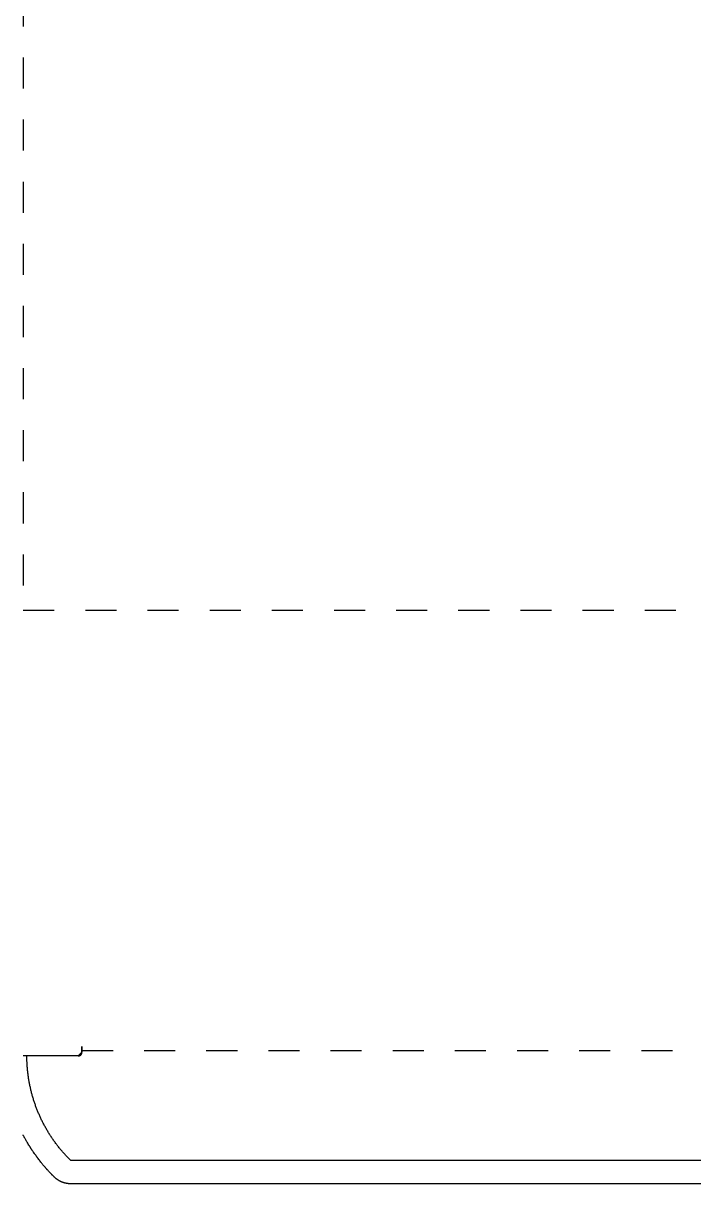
# Model space of a CAD drawing. Extents: x -9 to 1073, y -897 to 0.
# Drawn here: x 555.2 to 814.1, y -896.7 to -448.4 of the extents above; entities that cross this region are included whole.
import ezdxf

# ---------------------------------------------------------------- set-up
doc = ezdxf.new("R2010")
doc.units = 0
doc.linetypes.add('DASHED', pattern=[24, 12, -12])
for name, color, linetype in [('BLEED', 3, 'CONTINUOUS'), ('CREASE', 5, 'DASHED'), ('CUT', 1, 'CONTINUOUS')]:
    doc.layers.add(name, color=color, linetype=linetype)

msp = doc.modelspace()

# ---------------------------------------------------------------- linework, layer by layer
at = {"layer": 'BLEED'}
for p, q in [((555.246, -878.0047), (555.1589, -877.8391)), ((555.2604, -878.0314), (555.246, -878.0047)), ((555.3482, -878.197), (555.2604, -878.0314)), ((555.3626, -878.2243), (555.3482, -878.197)), ((555.4512, -878.3899), (555.3626, -878.2243)), ((555.4591, -878.4043), (555.4512, -878.3899)), ((555.5477, -878.5692), (555.4591, -878.4043)), ((555.5621, -878.5958), (555.5477, -878.5692)), ((555.6514, -878.7607), (555.5621, -878.5958)), ((555.6737, -878.8018), (555.6514, -878.7607)), ((555.7637, -878.9659), (555.6737, -878.8018)), ((555.7781, -878.9926), (555.7637, -878.9659)), ((555.8688, -879.1567), (555.7781, -878.9926)), ((555.8774, -879.1711), (555.8688, -879.1567)), ((555.9682, -879.3346), (555.8774, -879.1711)), ((555.9826, -879.3612), (555.9682, -879.3346)), ((556.074, -879.5246), (555.9826, -879.3612)), ((556.0891, -879.5513), (556.074, -879.5246)), ((556.1813, -879.7147), (556.0891, -879.5513)), ((556.2043, -879.7558), (556.1813, -879.7147)), ((556.3901, -880.0812), (556.2043, -879.7558)), ((556.4138, -880.1215), (556.3901, -880.0812)), ((556.5074, -880.2835), (556.4138, -880.1215)), ((556.5226, -880.3094), (556.5074, -880.2835)), ((556.6169, -880.4714), (556.5226, -880.3094)), ((556.6406, -880.5125), (556.6169, -880.4714)), ((556.8307, -880.835), (556.6406, -880.5125)), ((556.8458, -880.861), (556.8307, -880.835)), ((556.9416, -881.0222), (556.8458, -880.861)), ((556.9661, -881.0626), (556.9416, -881.0222)), ((557.159, -881.3837), (556.9661, -881.0626)), ((557.1986, -881.4499), (557.159, -881.3837)), ((557.3945, -881.7696), (557.1986, -881.4499)), ((557.4197, -881.8099), (557.3945, -881.7696)), ((557.617, -882.1282), (557.4197, -881.8099)), ((557.6422, -882.1685), (557.617, -882.1282)), ((557.7415, -882.3269), (557.6422, -882.1685)), ((557.7574, -882.3521), (557.7415, -882.3269)), ((557.8574, -882.5105), (557.7574, -882.3521)), ((557.8726, -882.535), (557.8574, -882.5105)), ((557.9834, -882.7092), (557.8726, -882.535)), ((558.0842, -882.8669), (557.9834, -882.7092)), ((558.1102, -882.9072), (558.0842, -882.8669)), ((558.2117, -883.0642), (558.1102, -882.9072)), ((558.2275, -883.0879), (558.2117, -883.0642)), ((558.3298, -883.2449), (558.2275, -883.0879)), ((558.3456, -883.2694), (558.3298, -883.2449)), ((558.4486, -883.4263), (558.3456, -883.2694)), ((558.4594, -883.4422), (558.4486, -883.4263)), ((558.5623, -883.5984), (558.4594, -883.4422)), ((558.5782, -883.6229), (558.5623, -883.5984)), ((558.6818, -883.7791), (558.5782, -883.6229)), ((558.7085, -883.8187), (558.6818, -883.7791)), ((558.9173, -884.1298), (558.7085, -883.8187)), ((558.9598, -884.1931), (558.9173, -884.1298)), ((559.0656, -884.3479), (558.9598, -884.1931)), ((559.1549, -884.479), (559.0656, -884.3479)), ((559.1981, -884.5423), (559.1549, -884.479)), ((559.4112, -884.8505), (559.1981, -884.5423)), ((559.4386, -884.8901), (559.4112, -884.8505)), ((559.5458, -885.0434), (559.4386, -884.8901)), ((559.5624, -885.0665), (559.5458, -885.0434)), ((559.7784, -885.3732), (559.5624, -885.0665)), ((559.818, -885.4294), (559.7784, -885.3732)), ((559.9267, -885.5813), (559.818, -885.4294)), ((559.931, -885.5878), (559.9267, -885.5813)), ((560.0405, -885.7404), (559.931, -885.5878)), ((560.1787, -885.9305), (560.0405, -885.7404)), ((560.2889, -886.0824), (560.1787, -885.9305)), ((560.3177, -886.1213), (560.2889, -886.0824)), ((560.4286, -886.2725), (560.3177, -886.1213)), ((560.4408, -886.289), (560.4286, -886.2725)), ((560.5517, -886.4395), (560.4408, -886.289)), ((560.5848, -886.4842), (560.5517, -886.4395)), ((560.6971, -886.6346), (560.5848, -886.4842)), ((560.7094, -886.6512), (560.6971, -886.6346)), ((560.934, -886.9507), (560.7094, -886.6512)), ((560.9801, -887.0112), (560.934, -886.9507)), ((561.2076, -887.3093), (560.9801, -887.0112)), ((561.2198, -887.3258), (561.2076, -887.3093)), ((561.3336, -887.4742), (561.2198, -887.3258)), ((561.3674, -887.5181), (561.3336, -887.4742)), ((561.4826, -887.6664), (561.3674, -887.5181)), ((561.4956, -887.683), (561.4826, -887.6664)), ((561.6108, -887.8306), (561.4956, -887.683)), ((561.6238, -887.8471), (561.6108, -887.8306)), ((561.739, -887.994), (561.6238, -887.8471)), ((561.7728, -888.0372), (561.739, -887.994)), ((562.0061, -888.331), (561.7728, -888.0372)), ((562.0363, -888.3684), (562.0061, -888.331)), ((562.1537, -888.5146), (562.0363, -888.3684)), ((562.1674, -888.5318), (562.1537, -888.5146)), ((562.2847, -888.6773), (562.1674, -888.5318)), ((562.302, -888.6982), (562.2847, -888.6773)), ((562.4201, -888.8436), (562.302, -888.6982)), ((562.4366, -888.8645), (562.4201, -888.8436)), ((562.5554, -889.0099), (562.4366, -888.8645)), ((562.5691, -889.0265), (562.5554, -889.0099)), ((562.6879, -889.1712), (562.5691, -889.0265)), ((562.7189, -889.2086), (562.6879, -889.1712)), ((562.8384, -889.3526), (562.7189, -889.2086)), ((562.8557, -889.3735), (562.8384, -889.3526)), ((562.9759, -889.5175), (562.8557, -889.3735)), ((562.9903, -889.5341), (562.9759, -889.5175)), ((563.1106, -889.6774), (562.9903, -889.5341)), ((563.1278, -889.6982), (563.1106, -889.6774)), ((563.2488, -889.8415), (563.1278, -889.6982)), ((563.2798, -889.8782), (563.2488, -889.8415)), ((563.4014, -890.0208), (563.2798, -889.8782)), ((563.4331, -890.0575), (563.4014, -890.0208)), ((563.6779, -890.3412), (563.4331, -890.0575)), ((563.693, -890.3585), (563.6779, -890.3412)), ((563.8154, -890.4996), (563.693, -890.3585)), ((563.8327, -890.5198), (563.8154, -890.4996)), ((563.9558, -890.6609), (563.8327, -890.5198)), ((563.9882, -890.6976), (563.9558, -890.6609)), ((564.1121, -890.838), (563.9882, -890.6976)), ((564.1286, -890.8574), (564.1121, -890.838)), ((564.2532, -890.9978), (564.1286, -890.8574)), ((564.269, -891.0144), (564.2532, -890.9978)), ((564.3936, -891.1541), (564.269, -891.0144)), ((564.4109, -891.1735), (564.3936, -891.1541)), ((564.5362, -891.3132), (564.4109, -891.1735)), ((564.5686, -891.3492), (564.5362, -891.3132)), ((564.6946, -891.4882), (564.5686, -891.3492)), ((564.7104, -891.5054), (564.6946, -891.4882)), ((564.8364, -891.6437), (564.7104, -891.5054)), ((564.8537, -891.6631), (564.8364, -891.6437)), ((564.9962, -891.8186), (564.8537, -891.6631)), ((565.123, -891.9562), (564.9962, -891.8186)), ((565.1402, -891.9742), (565.123, -891.9562)), ((565.2677, -892.1117), (565.1402, -891.9742)), ((565.3008, -892.1477), (565.2677, -892.1117)), ((565.5571, -892.4213), (565.3008, -892.1477)), ((565.6068, -892.4738), (565.5571, -892.4213)), ((565.7357, -892.6092), (565.6068, -892.4738)), ((565.7364, -892.6106), (565.7357, -892.6092)), ((565.866, -892.7467), (565.7364, -892.6106)), ((565.8991, -892.7813), (565.866, -892.7467)), ((566.0287, -892.9159), (565.8991, -892.7813)), ((566.046, -892.9339), (566.0287, -892.9159)), ((566.3066, -893.2032), (566.046, -892.9339)), ((566.3412, -893.2378), (566.3066, -893.2032)), ((566.4722, -893.3717), (566.3412, -893.2378)), ((566.5061, -893.407), (566.4722, -893.3717)), ((566.7696, -893.6734), (566.5061, -893.407)), ((567.0691, -893.9729), (566.7696, -893.6734)), ((567.1217, -894.0247), (567.0691, -893.9729)), ((567.2549, -894.1558), (567.1217, -894.0247)), ((567.373, -894.2702), (567.2549, -894.1558)), ((567.4558, -894.348), (567.373, -894.2702)), ((567.54, -894.4243), (567.4558, -894.348)), ((567.625, -894.4999), (567.54, -894.4243)), ((567.7114, -894.5748), (567.625, -894.4999)), ((567.7978, -894.6482), (567.7114, -894.5748)), ((567.8856, -894.721), (567.7978, -894.6482)), ((567.9749, -894.7922), (567.8856, -894.721)), ((568.0642, -894.8621), (567.9749, -894.7922)), ((568.1549, -894.9312), (568.0642, -894.8621)), ((568.2463, -894.9989), (568.1549, -894.9312)), ((568.3385, -895.0658), (568.2463, -894.9989)), ((568.4314, -895.1314), (568.3385, -895.0658)), ((568.5257, -895.1954), (568.4314, -895.1314)), ((568.62, -895.2588), (568.5257, -895.1954)), ((568.7158, -895.3207), (568.62, -895.2588)), ((568.8122, -895.3812), (568.7158, -895.3207)), ((568.9087, -895.441), (568.8122, -895.3812)), ((569.0066, -895.4993), (568.9087, -895.441)), ((569.1053, -895.5562), (569.0066, -895.4993)), ((569.2046, -895.6123), (569.1053, -895.5562)), ((569.3047, -895.667), (569.2046, -895.6123)), ((569.4048, -895.7203), (569.3047, -895.667)), ((569.5063, -895.7722), (569.4048, -895.7203)), ((569.6086, -895.8226), (569.5063, -895.7722)), ((569.7108, -895.8722), (569.6086, -895.8226)), ((569.8138, -895.9205), (569.7108, -895.8722)), ((569.9174, -895.9673), (569.8138, -895.9205)), ((570.0218, -896.0126), (569.9174, -895.9673)), ((570.127, -896.0566), (570.0218, -896.0126)), ((570.2328, -896.0998), (570.127, -896.0566)), ((570.3386, -896.1408), (570.2328, -896.0998)), ((570.4452, -896.1811), (570.3386, -896.1408)), ((570.5518, -896.22), (570.4452, -896.1811)), ((570.6598, -896.2574), (570.5518, -896.22)), ((570.7678, -896.2934), (570.6598, -896.2574)), ((570.8758, -896.328), (570.7678, -896.2934)), ((570.9845, -896.3618), (570.8758, -896.328)), ((571.0939, -896.3935), (570.9845, -896.3618)), ((571.2041, -896.4245), (571.0939, -896.3935)), ((571.3135, -896.4533), (571.2041, -896.4245)), ((571.4244, -896.4814), (571.3135, -896.4533)), ((571.5346, -896.5073), (571.4244, -896.4814)), ((571.6462, -896.5325), (571.5346, -896.5073)), ((571.757, -896.5562), (571.6462, -896.5325)), ((571.8686, -896.5786), (571.757, -896.5562)), ((571.981, -896.5994), (571.8686, -896.5786)), ((572.0933, -896.6182), (571.981, -896.5994)), ((572.2056, -896.6362), (572.0933, -896.6182)), ((572.3179, -896.6527), (572.2056, -896.6362)), ((572.431, -896.6678), (572.3179, -896.6527)), ((572.544, -896.6815), (572.431, -896.6678)), ((572.657, -896.6938), (572.544, -896.6815)), ((572.7708, -896.7046), (572.657, -896.6938)), ((572.8838, -896.7139), (572.7708, -896.7046)), ((572.9976, -896.7218), (572.8838, -896.7139)), ((573.1114, -896.7283), (572.9976, -896.7218)), ((573.2251, -896.7334), (573.1114, -896.7283)), ((573.3389, -896.737), (573.2251, -896.7334)), ((573.4526, -896.7391), (573.3389, -896.737)), ((573.5664, -896.7398), (573.4526, -896.7391)), ((877.063, -896.7398), (573.5664, -896.7398))]:
    msp.add_line(p, q, dxfattribs=at)
at = {"layer": 'CREASE'}
for p, q in [((555.2362, -221.5984), (555.2362, -675.1417)), ((555.2362, -675.1417), (895.3937, -675.1417)), ((577.9134, -845.2205), (872.7165, -845.2205))]:
    msp.add_line(p, q, dxfattribs=at)
at = {"layer": 'CUT'}
for p, q in [((556.6536, -847.3464), (555.2359, -847.3464)), ((556.6547, -847.6977), (556.6536, -847.3464)), ((556.6536, -847.3464), (556.6536, -847.3464)), ((576.4961, -847.3464), (556.6536, -847.3464)), ((577.913, -845.9294), (576.4961, -847.3464)), ((576.4961, -847.3464), (576.4961, -847.3464)), ((576.4961, -847.3464), (576.5184, -847.3464)), ((576.5184, -847.3464), (576.5407, -847.3457)), ((576.5407, -847.3457), (576.563, -847.345)), ((576.563, -847.345), (576.5854, -847.3435)), ((576.5854, -847.3435), (576.607, -847.3421)), ((576.607, -847.3421), (576.6293, -847.3399)), ((576.6293, -847.3399), (576.6516, -847.3378)), ((576.6516, -847.3378), (576.6739, -847.3356)), ((576.6739, -847.3356), (576.6955, -847.332)), ((576.6955, -847.332), (576.7178, -847.3291)), ((576.7178, -847.3291), (576.7394, -847.3255)), ((576.7394, -847.3255), (576.7618, -847.3212)), ((576.7618, -847.3212), (576.7834, -847.3169)), ((576.7834, -847.3169), (576.805, -847.3126)), ((576.805, -847.3126), (576.8273, -847.3075)), ((576.8273, -847.3075), (576.8489, -847.3018)), ((576.8489, -847.3018), (576.8698, -847.296)), ((576.8698, -847.296), (576.8914, -847.2902)), ((576.8914, -847.2902), (576.913, -847.2838)), ((576.913, -847.2838), (576.9338, -847.2773)), ((576.9338, -847.2773), (576.9554, -847.2701)), ((576.9554, -847.2701), (576.9763, -847.2629)), ((576.9763, -847.2629), (576.9972, -847.255)), ((576.9972, -847.255), (577.0181, -847.247)), ((577.0181, -847.247), (577.0382, -847.2384)), ((577.0382, -847.2384), (577.0591, -847.2298)), ((577.0591, -847.2298), (577.0793, -847.2211)), ((577.0793, -847.2211), (577.0994, -847.2118)), ((577.0994, -847.2118), (577.1196, -847.2017)), ((577.1196, -847.2017), (577.1398, -847.1923)), ((577.1398, -847.1923), (577.1592, -847.1815)), ((577.1592, -847.1815), (577.1786, -847.1714)), ((577.1786, -847.1714), (577.1981, -847.1599)), ((577.1981, -847.1599), (577.2175, -847.1491)), ((577.2175, -847.1491), (577.237, -847.1376)), ((577.237, -847.1376), (577.2557, -847.1261)), ((577.2557, -847.1261), (577.2744, -847.1138)), ((577.2744, -847.1138), (577.2924, -847.1016)), ((577.2924, -847.1016), (577.3111, -847.0886)), ((577.3111, -847.0886), (577.3291, -847.0757)), ((577.3291, -847.0757), (577.3471, -847.0627)), ((577.3471, -847.0627), (577.3644, -847.049)), ((577.3644, -847.049), (577.3824, -847.0354)), ((577.3824, -847.0354), (577.3997, -847.021)), ((577.3997, -847.021), (577.4162, -847.0066)), ((577.4162, -847.0066), (577.4335, -846.9922)), ((577.4335, -846.9922), (577.4501, -846.9778)), ((577.4501, -846.9778), (577.4666, -846.9626)), ((577.4666, -846.9626), (577.4825, -846.9468)), ((577.4825, -846.9468), (577.4983, -846.9317)), ((577.4983, -846.9317), (577.5142, -846.9151)), ((577.5142, -846.9151), (577.5293, -846.8993)), ((577.5293, -846.8993), (577.5444, -846.8827)), ((577.5444, -846.8827), (577.5595, -846.8662)), ((577.5595, -846.8662), (577.5739, -846.8496)), ((577.5739, -846.8496), (577.5883, -846.8323)), ((577.5883, -846.8323), (577.602, -846.815)), ((577.602, -846.815), (577.6157, -846.7978)), ((577.6157, -846.7978), (577.6294, -846.7805)), ((577.6294, -846.7805), (577.643, -846.7625)), ((577.643, -846.7625), (577.656, -846.7438)), ((577.656, -846.7438), (577.6682, -846.7258)), ((577.6682, -846.7258), (577.6805, -846.707)), ((577.6805, -846.707), (577.6927, -846.6883)), ((577.6927, -846.6883), (577.7042, -846.6696)), ((577.7042, -846.6696), (577.7158, -846.6509)), ((577.7158, -846.6509), (577.7273, -846.6314)), ((577.7273, -846.6314), (577.7381, -846.612)), ((577.7381, -846.612), (577.7489, -846.5926)), ((577.7489, -846.5926), (577.759, -846.5724)), ((577.759, -846.5724), (577.769, -846.553)), ((577.769, -846.553), (577.7784, -846.5328)), ((577.7784, -846.5328), (577.7878, -846.5126)), ((577.7878, -846.5126), (577.7971, -846.4918)), ((577.7971, -846.4918), (577.8058, -846.4716)), ((577.8058, -846.4716), (577.8137, -846.4507)), ((577.8137, -846.4507), (577.8216, -846.4298)), ((577.8216, -846.4298), (577.8295, -846.409)), ((577.8295, -846.409), (577.8367, -846.3881)), ((577.8367, -846.3881), (577.8439, -846.3672)), ((577.8439, -846.3672), (577.8504, -846.3456)), ((577.8504, -846.3456), (577.8569, -846.3247)), ((577.8569, -846.3247), (577.8634, -846.3031)), ((577.8634, -846.3031), (577.8691, -846.2815)), ((577.8691, -846.2815), (577.8742, -846.2599)), ((577.8742, -846.2599), (577.8792, -846.2383)), ((577.8792, -846.2383), (577.8842, -846.2167)), ((577.8842, -846.2167), (577.8886, -846.1944)), ((577.8886, -846.1944), (577.8922, -846.1728)), ((577.8922, -846.1728), (577.8958, -846.1512)), ((577.8958, -846.1512), (577.8994, -846.1289)), ((577.8994, -846.1289), (577.9022, -846.1066)), ((577.9022, -846.1066), (577.9051, -846.085)), ((577.9051, -846.085), (577.9073, -846.0626)), ((577.9073, -846.0626), (577.9087, -846.0403)), ((577.9087, -846.0403), (577.9109, -846.018)), ((577.9109, -846.018), (577.9116, -845.9957)), ((577.9116, -845.9957), (577.913, -845.9734)), ((577.913, -845.9294), (577.913, -843.6557)), ((577.913, -843.6557), (577.913, -845.9294)), ((577.913, -845.951), (577.913, -845.9294)), ((577.913, -845.9734), (577.913, -845.951)), ((556.6579, -848.0489), (556.6547, -847.6977)), ((556.6634, -848.4001), (556.6579, -848.0489)), ((556.671, -848.7513), (556.6634, -848.4001)), ((556.6808, -849.1024), (556.671, -848.7513)), ((556.6928, -849.4534), (556.6808, -849.1024)), ((556.707, -849.8043), (556.6928, -849.4534)), ((556.7234, -850.1551), (556.707, -849.8043)), ((556.7418, -850.506), (556.7234, -850.1551)), ((556.7234, -850.1551), (556.7234, -850.1551)), ((556.7624, -850.8567), (556.7418, -850.506)), ((556.7852, -851.2072), (556.7624, -850.8567)), ((556.8102, -851.5576), (556.7852, -851.2072)), ((556.8373, -851.9078), (556.8102, -851.5576)), ((556.8666, -852.2578), (556.8373, -851.9078)), ((556.898, -852.6076), (556.8666, -852.2578)), ((556.9315, -852.9574), (556.898, -852.6076)), ((556.9674, -853.3068), (556.9315, -852.9574)), ((556.9315, -852.9574), (556.9315, -852.9574)), ((557.0055, -853.656), (556.9674, -853.3068)), ((557.0457, -854.0049), (557.0055, -853.656)), ((557.0881, -854.3534), (557.0457, -854.0049)), ((557.1327, -854.7017), (557.0881, -854.3534)), ((557.1794, -855.0498), (557.1327, -854.7017)), ((557.2283, -855.3976), (557.1794, -855.0498)), ((557.2793, -855.7452), (557.2283, -855.3976)), ((557.3324, -856.0925), (557.2793, -855.7452)), ((557.2793, -855.7452), (557.2793, -855.7452)), ((557.3877, -856.4394), (557.3324, -856.0925)), ((557.4451, -856.7859), (557.3877, -856.4394)), ((557.5045, -857.132), (557.4451, -856.7859)), ((557.5662, -857.4778), (557.5045, -857.132)), ((557.6299, -857.8232), (557.5662, -857.4778)), ((557.6958, -858.1682), (557.6299, -857.8232)), ((557.7638, -858.5129), (557.6958, -858.1682)), ((557.8342, -858.8571), (557.7638, -858.5129)), ((557.7638, -858.5129), (557.7638, -858.5129)), ((557.9067, -859.2009), (557.8342, -858.8571)), ((557.9812, -859.5441), (557.9067, -859.2009)), ((558.0579, -859.8868), (557.9812, -859.5441)), ((558.1366, -860.2291), (558.0579, -859.8868)), ((558.2175, -860.5709), (558.1366, -860.2291)), ((558.3006, -860.9123), (558.2175, -860.5709)), ((558.3859, -861.2532), (558.3006, -860.9123)), ((558.4731, -861.5934), (558.3859, -861.2532)), ((558.3859, -861.2532), (558.3859, -861.2532)), ((558.5624, -861.933), (558.4731, -861.5934)), ((558.6537, -862.2721), (558.5624, -861.933)), ((558.7472, -862.6107), (558.6537, -862.2721)), ((558.8427, -862.9486), (558.7472, -862.6107)), ((558.9404, -863.286), (558.8427, -862.9486)), ((559.0401, -863.6228), (558.9404, -863.286)), ((559.1419, -863.959), (559.0401, -863.6228)), ((559.246, -864.2945), (559.1419, -863.959)), ((559.1419, -863.959), (559.1419, -863.959)), ((559.3521, -864.6294), (559.246, -864.2945)), ((559.4603, -864.9636), (559.3521, -864.6294)), ((559.5704, -865.2971), (559.4603, -864.9636)), ((559.6826, -865.6299), (559.5704, -865.2971)), ((559.7969, -865.9621), (559.6826, -865.6299)), ((559.9133, -866.2936), (559.7969, -865.9621)), ((560.0318, -866.6244), (559.9133, -866.2936)), ((560.1522, -866.9545), (560.0318, -866.6244)), ((560.0318, -866.6244), (560.0318, -866.6244)), ((560.2747, -867.2837), (560.1522, -866.9545)), ((560.3992, -867.6122), (560.2747, -867.2837)), ((560.5258, -867.9398), (560.3992, -867.6122)), ((560.6545, -868.2667), (560.5258, -867.9398)), ((560.7852, -868.5927), (560.6545, -868.2667)), ((560.918, -868.9179), (560.7852, -868.5927)), ((561.0528, -869.2423), (560.918, -868.9179)), ((561.1894, -869.5659), (561.0528, -869.2423)), ((561.0528, -869.2423), (561.0528, -869.2423)), ((561.3279, -869.8886), (561.1894, -869.5659)), ((561.4685, -870.2104), (561.3279, -869.8886)), ((561.6111, -870.5313), (561.4685, -870.2104)), ((561.7556, -870.8514), (561.6111, -870.5313)), ((561.9022, -871.1705), (561.7556, -870.8514)), ((562.0507, -871.4888), (561.9022, -871.1705)), ((562.2012, -871.8062), (562.0507, -871.4888)), ((562.3539, -872.1227), (562.2012, -871.8062)), ((562.2012, -871.8062), (562.2012, -871.8062)), ((562.5085, -872.4382), (562.3539, -872.1227)), ((562.665, -872.7527), (562.5085, -872.4382)), ((562.8234, -873.0661), (562.665, -872.7527)), ((562.9837, -873.3787), (562.8234, -873.0661)), ((563.146, -873.6902), (562.9837, -873.3787)), ((563.3102, -874.0008), (563.146, -873.6902)), ((563.4763, -874.3104), (563.3102, -874.0008)), ((563.6444, -874.6188), (563.4763, -874.3104)), ((563.4763, -874.3104), (563.4763, -874.3104)), ((563.8143, -874.9261), (563.6444, -874.6188)), ((563.9862, -875.2324), (563.8143, -874.9261)), ((564.1599, -875.5377), (563.9862, -875.2324)), ((564.3354, -875.842), (564.1599, -875.5377)), ((564.5128, -876.1452), (564.3354, -875.842)), ((564.6921, -876.4473), (564.5128, -876.1452)), ((564.8731, -876.7483), (564.6921, -876.4473)), ((565.0563, -877.048), (564.8731, -876.7483)), ((564.8731, -876.7483), (564.8731, -876.7483)), ((565.2413, -877.3465), (565.0563, -877.048)), ((565.4281, -877.6439), (565.2413, -877.3465)), ((565.6167, -877.9401), (565.4281, -877.6439)), ((565.8072, -878.2352), (565.6167, -877.9401)), ((565.9994, -878.5291), (565.8072, -878.2352)), ((566.1935, -878.8219), (565.9994, -878.5291)), ((566.3894, -879.1135), (566.1935, -878.8219)), ((566.5872, -879.4039), (566.3894, -879.1135)), ((566.3894, -879.1135), (566.3894, -879.1135)), ((566.7867, -879.6931), (566.5872, -879.4039)), ((566.9881, -879.9809), (566.7867, -879.6931)), ((567.1912, -880.2675), (566.9881, -879.9809)), ((567.3962, -880.5528), (567.1912, -880.2675)), ((567.6029, -880.8368), (567.3962, -880.5528)), ((567.8114, -881.1195), (567.6029, -880.8368)), ((568.0217, -881.401), (567.8114, -881.1195)), ((568.2334, -881.6811), (568.0217, -881.401)), ((568.0217, -881.401), (568.0217, -881.401)), ((568.4469, -881.96), (568.2334, -881.6811)), ((568.6621, -882.2375), (568.4469, -881.96)), ((568.8791, -882.5137), (568.6621, -882.2375)), ((569.0978, -882.7886), (568.8791, -882.5137)), ((569.3182, -883.0621), (569.0978, -882.7886)), ((569.5403, -883.3342), (569.3182, -883.0621)), ((569.7641, -883.6049), (569.5403, -883.3342)), ((569.9896, -883.8742), (569.7641, -883.6049)), ((569.7641, -883.6049), (569.7641, -883.6049)), ((570.2167, -884.142), (569.9896, -883.8742)), ((570.4456, -884.4085), (570.2167, -884.142)), ((570.676, -884.6735), (570.4456, -884.4085)), ((570.9082, -884.9372), (570.676, -884.6735)), ((571.142, -885.1994), (570.9082, -884.9372)), ((571.3774, -885.4602), (571.142, -885.1994)), ((571.6145, -885.7195), (571.3774, -885.4602)), ((571.8529, -885.9774), (571.6145, -885.7195)), ((571.6145, -885.7195), (571.6145, -885.7195)), ((572.0929, -886.2337), (571.8529, -885.9774)), ((572.3345, -886.4886), (572.0929, -886.2337)), ((572.5778, -886.7418), (572.3345, -886.4886)), ((572.8226, -886.9936), (572.5778, -886.7418)), ((573.0689, -887.2438), (572.8226, -886.9936)), ((573.3169, -887.4926), (573.0689, -887.2438)), ((573.5664, -887.7398), (573.3169, -887.4926)), ((877.063, -887.7398), (573.5664, -887.7398)), ((573.5664, -887.7398), (573.5664, -887.7398))]:
    msp.add_line(p, q, dxfattribs=at)

doc.saveas('drawing.dxf')
